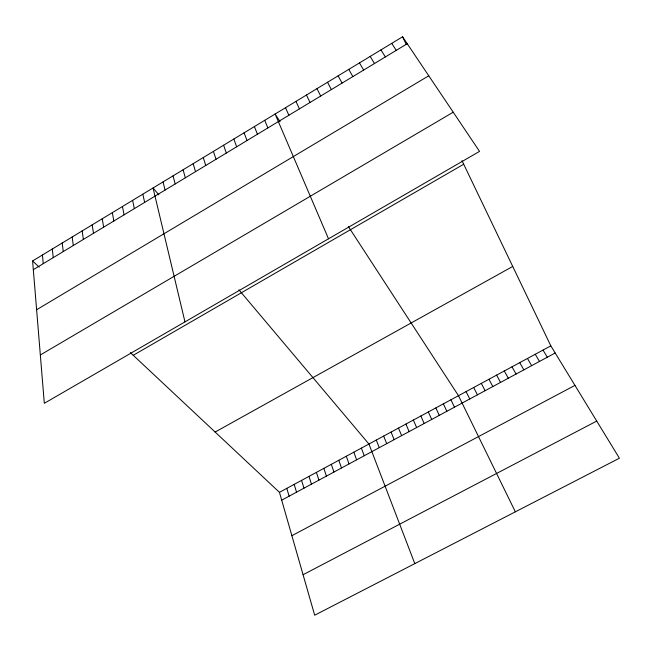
<?xml version="1.0" encoding="UTF-8"?>
<svg xmlns="http://www.w3.org/2000/svg" width="652" height="652" viewBox="0 0 652 652"><rect width="100%" height="100%" fill="white"/><g stroke="black" fill="none" stroke-linecap="round" stroke-linejoin="round"><path stroke-width="0.98" d="M32.6 260.955L402.577 36.789L479.538 151.386L44.312 403.303L32.6 260.955L39.193 267.133M33.317 269.667L407.239 43.733M36.618 309.741L428.763 75.787M40.334 354.981L453.221 112.209M133.244 355.291L463.702 164.222M215.127 432.04L512.741 266.448M279.447 492.325L550.826 345.862L619.4 458.217L314.68 615.211L279.447 492.325L130.4 352.618M281.697 500.166L555.186 352.993M291.884 535.691L574.95 385.381M303.074 574.722L596.727 421.07M158.852 194.85L153.057 187.972L184.972 321.884M238.901 289.798L368.934 444.028L414.802 563.621M280.067 121.639L275.111 114.019L328.518 238.803M348.307 226.456L458.486 395.699L515.357 511.82M391.738 43.358L396.277 50.359M380.939 49.902L385.356 56.952M370.181 56.414L374.476 63.529M543.026 350.075L547.313 357.231M535.243 354.272L539.473 361.452M359.464 62.91L363.645 70.074M527.476 358.461L531.641 365.666M519.734 362.642L523.833 369.863M348.787 69.381L352.846 76.602M512.007 366.815L516.05 374.052M504.306 370.972L508.283 378.233M338.143 75.828L342.08 83.097M496.62 375.12L500.54 382.406M488.951 379.252L492.814 386.563M327.54 82.25L331.363 89.577M481.306 383.384L485.104 390.711M473.686 387.5L477.419 394.843M316.978 88.656L320.686 96.031M466.074 391.599L469.75 398.967M306.456 95.029L310.042 102.462M402.577 36.789L406.269 44.499M461.983 160.645L550.826 345.862M450.923 399.782L454.477 407.19M443.376 403.857L446.873 411.282M295.967 101.386L299.439 108.868M435.846 407.916L439.285 415.365M428.331 411.974L431.714 419.44M285.519 107.71L288.877 115.249M420.842 416.017L424.167 423.498M413.368 420.043L416.636 427.549M405.919 424.069L409.122 431.591M398.486 428.079L401.632 435.626M264.736 120.31L267.874 127.939M391.07 432.08L394.158 439.644M383.669 436.074L386.709 443.662M254.402 126.57L257.426 134.255M376.294 440.059L379.277 447.655M244.101 132.812L247.01 140.547M361.371 448.111L364.24 455.748M353.824 452.178L356.636 459.839M233.84 139.023L236.643 146.814M346.302 456.245L349.056 463.922M338.795 460.296L341.493 467.989M223.612 145.225L226.309 153.057M331.314 464.33L333.946 472.048M323.848 468.364L326.424 476.099M213.424 151.394L216.008 159.275M316.399 472.382L318.926 480.133M308.975 476.392L311.444 484.159M203.277 157.548L205.747 165.478M301.566 480.385L303.979 488.177M294.174 484.379L296.53 492.187M193.163 163.676L195.527 171.655M286.798 488.356L289.105 496.18M183.082 169.781L185.339 177.809M173.033 175.869L175.192 183.937M163.024 181.932L165.078 190.05M142.812 194.174L144.654 202.389M132.617 200.36L134.345 208.616M122.446 206.513L124.076 214.826M112.323 212.65L113.847 221.004M102.234 218.762L103.652 227.165M92.176 224.858L93.497 233.302M82.16 230.93L83.374 239.423M72.176 236.978L73.293 245.511M62.225 243L63.244 251.582M52.315 249.007L53.228 257.63M42.437 254.989L43.252 263.661"/></g></svg>
